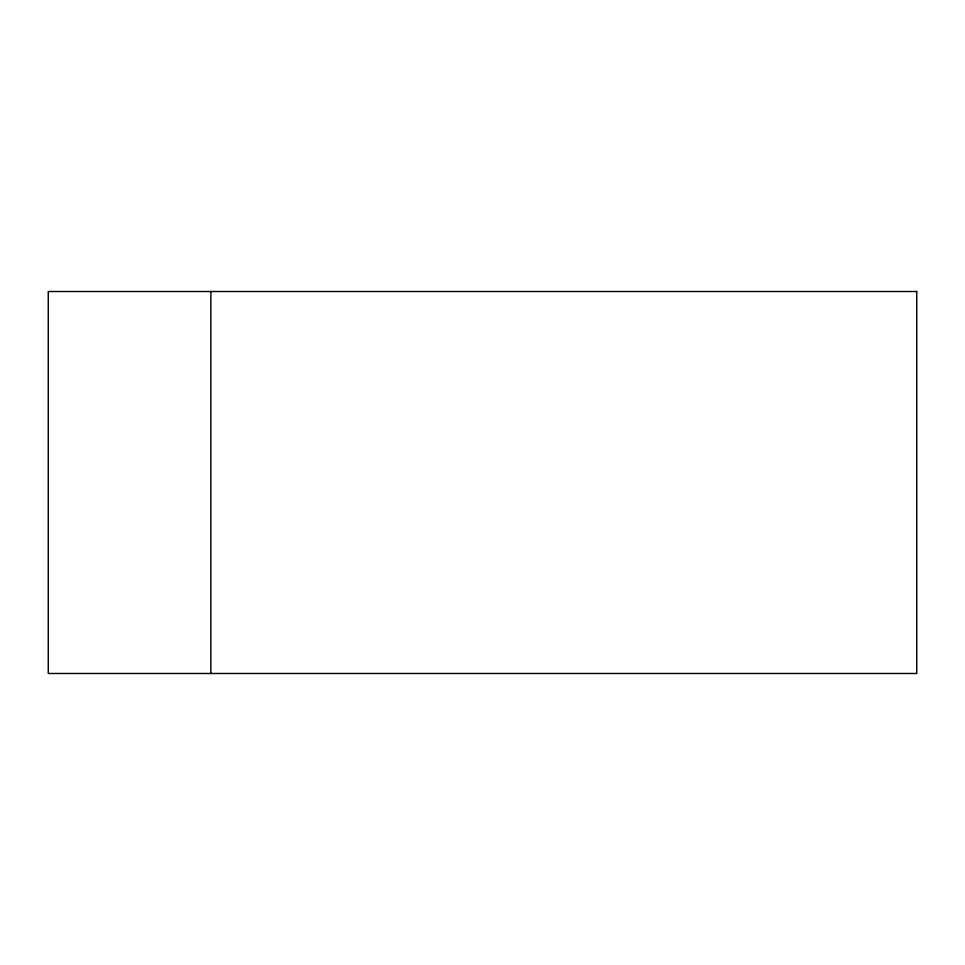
<?xml version="1.0" encoding="UTF-8"?>
<svg xmlns="http://www.w3.org/2000/svg" width="965" height="965" viewBox="0 0 965 965"><rect width="100%" height="100%" fill="white"/><g stroke="black" fill="none" stroke-linecap="round" stroke-linejoin="round"><path stroke-width="1.45" d="M210.865 291.514L210.865 673.486M916.75 291.514L48.25 291.514L48.25 673.486L916.75 673.486L916.75 291.514"/></g></svg>
